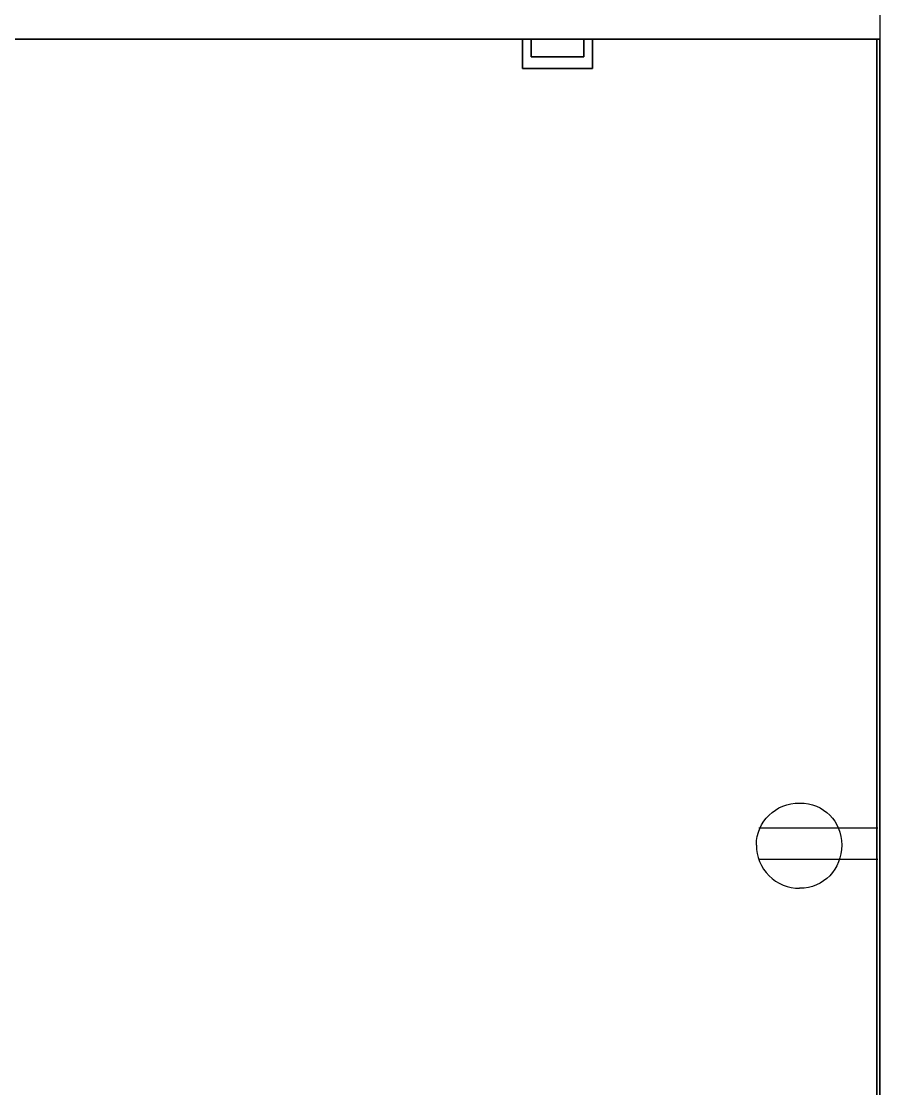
# Model space of a CAD drawing. Header units: inches. Extents: x -1841 to -80, y -100 to 1021.
# Drawn here: x -773.26 to -748.85, y 274.05 to 304.22 of the extents above; entities that cross this region are included whole.
import ezdxf

# ---------------------------------------------------------------- set-up
doc = ezdxf.new("R2010")
doc.units = ezdxf.units.IN
doc.header["$MEASUREMENT"] = 0
doc.layers.add('PDF_Geometry', color=7, linetype='Continuous', true_color=0x777777)

msp = doc.modelspace()

# ---------------------------------------------------------------- linework, layer by layer
at = {"layer": 'PDF_Geometry', "color": 7, "lineweight": 25}
for points in [[(-748.853, 326.461), (-748.853, 324.31), (-749.019, 324.31), (-749.019, 245.142), (-789.72, 245.142), (-789.72, 244.811), (-789.802, 244.811), (-792.201, 244.811), (-792.201, 240.344), (-789.802, 240.344), (-789.802, 242.329), (-761.179, 242.329), (-761.179, 219.993)], [(-749.019, 245.804), (-749.019, 303.712), (-753.982, 303.712), (-762.255, 303.712)], [(-759.111, 303.712), (-759.111, 302.884), (-757.126, 302.884), (-757.126, 303.712), (-757.126, 302.884), (-757.126, 303.712)], [(-757.374, 303.712), (-757.374, 303.215), (-757.374, 303.712), (-757.374, 303.215), (-758.863, 303.215), (-757.374, 303.215), (-757.374, 303.712), (-757.374, 303.215), (-758.863, 303.215), (-757.374, 303.215), (-758.863, 303.215), (-757.374, 303.215), (-757.374, 303.712), (-757.126, 303.712), (-757.126, 302.884), (-759.111, 302.884), (-759.111, 303.712), (-758.863, 303.712), (-758.863, 303.215), (-758.863, 303.712), (-758.863, 303.215), (-758.863, 303.712), (-758.863, 303.215), (-758.863, 303.712)], [(-749.101, 245.142), (-749.101, 303.712)], [(-749.076, 281.413), (-752.435, 281.413)], [(-749.076, 280.53), (-752.435, 280.53)]]:
    msp.add_lwpolyline(points, dxfattribs=at)
for points in [[(-795.345, 281.955), (-795.345, 263.424), (-779.793, 263.424), (-779.793, 303.712), (-749.019, 303.712), (-779.793, 303.712), (-779.793, 263.424), (-795.345, 263.424)], [(-759.111, 303.712), (-759.111, 302.884), (-757.126, 302.884), (-759.111, 302.884), (-759.111, 303.712), (-759.111, 302.884), (-757.126, 302.884), (-757.126, 303.712), (-757.126, 302.884), (-759.111, 302.884)], [(-749.101, 303.712), (-749.101, 245.142)]]:
    msp.add_lwpolyline(points, close=True, dxfattribs=at)
msp.add_arc((-751.286, 280.933), 1.216, 179.7603, 270.2397, dxfattribs=at)
for points in [[(-752.502, 280.938), (-752.502, 281.616), (-751.96, 282.125), (-751.281, 282.125)], [(-751.281, 282.125), (-750.603, 282.125), (-750.094, 281.616), (-750.094, 280.938)], [(-750.094, 280.938), (-750.094, 280.259), (-750.603, 279.716), (-751.281, 279.716)]]:
    msp.add_open_spline(points, degree=3, dxfattribs=at)

doc.saveas('drawing.dxf')
